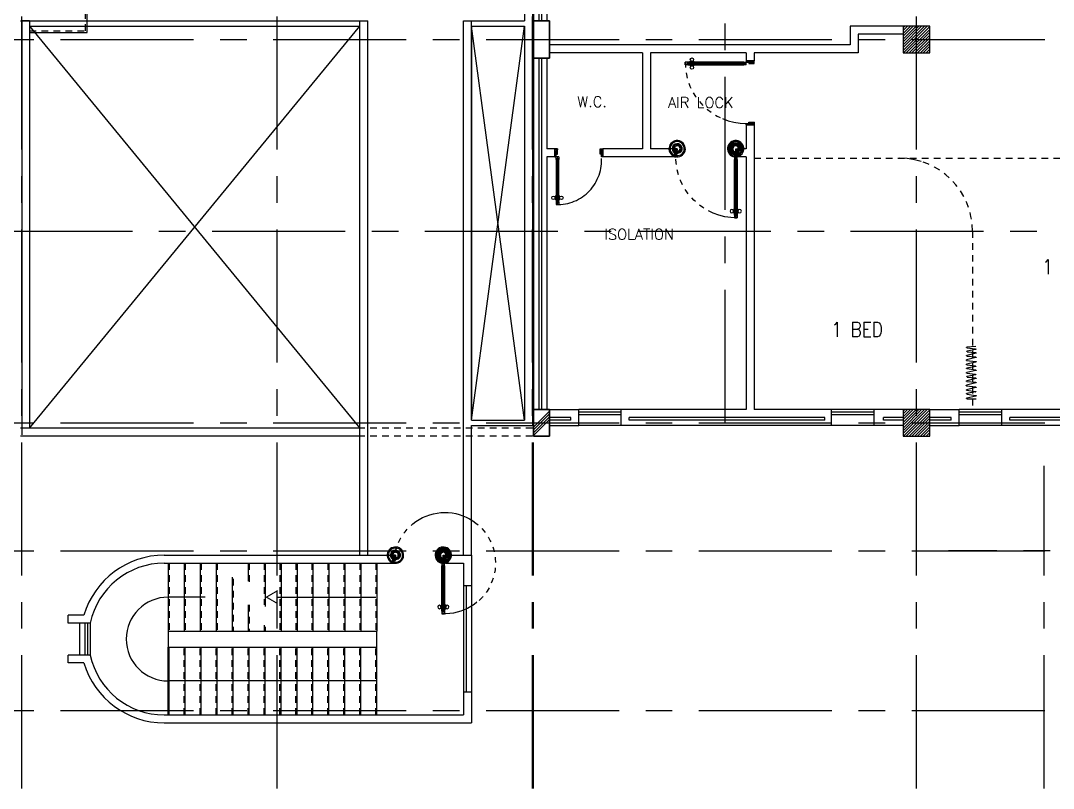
# Model space of a CAD drawing. Extents: x 417866242 to 417866861, y 43498051 to 43498155.
# Drawn here: x 417866821.67 to 417866841.08, y 43498075.56 to 43498089.98 of the extents above; entities that cross this region are included whole.
import ezdxf
from ezdxf.enums import TextEntityAlignment as Align

# ---------------------------------------------------------------- set-up
doc = ezdxf.new("R2010")
doc.units = 0
doc.header["$MEASUREMENT"] = 0
for name, pattern in [('CENTERX2', [4, 2.5, -0.5, 0.5, -0.5]), ('HIDDEN', [0.375, 0.25, -0.125]), ('HIDDEN2', [0.1875, 0.125, -0.0625])]:
    doc.linetypes.add(name, pattern=pattern)
doc.layers.get('0').update_dxf_attribs({"linetype": 'CONTINUOUS'})
for name, color, linetype in [('A_CUBICLE_CURTAINS', 4, 'HIDDEN'), ('AXES', 11, 'CENTERX2'), ('COL', 11, 'CONTINUOUS'), ('D_CURTAIN', 11, 'HIDDEN'), ('DOOR', 11, 'CONTINUOUS'), ('HAT', 11, 'CONTINUOUS'), ('INSUL', 11, 'CONTINUOUS'), ('Locker', 11, 'CONTINUOUS'), ('RM-NAME', 11, 'CONTINUOUS'), ('ROOF', 11, 'CONTINUOUS'), ('RS20', 11, 'CONTINUOUS'), ('SHAFT', 11, 'CONTINUOUS'), ('STR', 11, 'CONTINUOUS'), ('WALL', 11, 'CONTINUOUS'), ('WIN', 11, 'CONTINUOUS')]:
    doc.layers.add(name, color=color, linetype=linetype)
doc.styles.add('ROMANS', font='ROMANS.shx', dxfattribs={"width": 0.6})
doc.styles.add('RS20', font='ROMANS.shx', dxfattribs={"height": 0.2})

# ---------------------------------------------------------------- blocks, each defined once
blk = doc.blocks.new('DOOR100')
at = {"layer": 'DOOR', "color": 7, "linetype": 'ByBlock'}
for p, q in [((-91, 1205), (-91, 1140)), ((-82, 1205), (-91, 1205)), ((-82, 1128), (-82, 1218)), ((-75, 1218), (-82, 1218)), ((-82, 1205), (-82, 1140)), ((-75, 1250), (-75, 1300)), ((-75, 1300), (-25, 1300)), ((-25, 1300), (-75, 1300)), ((-58, 1250), (-75, 1250)), ((-58, 1250), (-58, 1270)), ((-42, 1270), (-58, 1270)), ((-42, 1250), (-42, 1270)), ((-25, 1250), (-42, 1250)), ((-25, 1250), (-25, 1300)), ((-25, 1218), (-18, 1218)), ((-18, 1128), (-18, 1218)), ((-18, 1205), (-18, 1140)), ((-18, 1205), (-9, 1205)), ((-9, 1205), (-9, 1140)), ((-82, 1140), (-91, 1140)), ((-75, 1128), (-82, 1128)), ((-25, 1128), (-18, 1128)), ((-18, 1140), (-9, 1140)), ((-75, 200), (-58, 200)), ((-75, 150), (-75, 200)), ((-58, 200), (-58, 180)), ((-42, 200), (-25, 200)), ((-42, 180), (-42, 200)), ((-25, 200), (-25, 150)), ((-1200, 0), (-1200, 150)), ((-1200, 150), (-1175, 150)), ((-1200, 150), (-1200, 0)), ((-1150, 0), (-1200, 114)), ((-1150, 0), (-1200, 40)), ((-1150, 0), (-1200, 0)), ((-1175, 150), (-1175, 100)), ((-1175, 100), (-1150, 100)), ((-1150, 0), (-1163, 100)), ((-1150, 100), (-1150, 0)), ((-75, 150), (-25, 150)), ((-58, 180), (-42, 180)), ((-50, 0), (0, 114)), ((-50, 100), (-50, 0)), ((-50, 0), (-37, 100)), ((-25, 100), (-50, 100)), ((-50, 0), (0, 40)), ((-50, 0), (0, 0)), ((0, 150), (-25, 150)), ((-25, 150), (-25, 100)), ((0, 0), (0, 150)), ((0, 150), (0, 0))]:
    blk.add_line(p, q, dxfattribs=at)
at = {"layer": 'DOOR', "linetype": 'ByBlock'}
for p, q in [((-75, 1250), (-75, 200)), ((-58, 200), (-58, 1250)), ((-42, 200), (-42, 1250)), ((-25, 200), (-25, 1250))]:
    blk.add_line(p, q, dxfattribs=at)
at = {"layer": 'DOOR', "color": 7, "linetype": 'ByBlock'}
for centre in [(-124, 1173), (24, 1173)]:
    blk.add_circle(centre, 32.4, dxfattribs=at)
at = {"layer": 'DOOR', "linetype": 'HIDDEN', "ltscale": 0.5}
blk.add_arc((-25, 150), 1150, 90, 180, dxfattribs=at)
at = {"layer": 'DOOR', "color": 7, "linetype": 'ByBlock'}
for centre, radius, start, end in [((-1150, 0), 154, 103.7142, 108.8947), ((-1150, 0), 134, 100.72, 111.8402), ((-1150, 0), 94.4, 90, 121.9818), ((-1150, 0), 74.4, 90, 132.2236), ((-1150, 0), 54.4, 90, 156.7926), ((-1150, 0), 34.4, 90, 180), ((-1150, 0), 14.4, 90, 180), ((-50, 0), 94.4, 58.0182, 90), ((-50, 0), 74.4, 47.7764, 90), ((-50, 0), 54.4, 23.2074, 90), ((-50, 0), 34.4, 0, 90), ((-50, 0), 14.4, 0, 90), ((-50, 0), 134, 68.1598, 79.28), ((-50, 0), 114, 64.0838, 77.3774), ((-50, 0), 154, 71.1053, 76.2858)]:
    blk.add_arc(centre, radius, start, end, dxfattribs=at)
blk = doc.blocks.new('DOOR90')
at = {"layer": 'DOOR', "color": 7, "linetype": 'ByBlock'}
for p, q in [((-150, 0), (0, 0)), ((-150, 0), (-150, -25)), ((0, -50), (-114, 0)), ((0, -50), (-40, 0)), ((0, -50), (0, 0)), ((-1000, -25), (-1050, -25)), ((-1050, -75), (-1050, -25)), ((-1050, -25), (-1050, -75)), ((-1000, -75), (-1050, -75)), ((-1000, -42), (-1020, -42)), ((-1020, -42), (-1020, -58)), ((-1000, -58), (-1020, -58)), ((-1000, -25), (-1000, -42)), ((-1000, -58), (-1000, -75)), ((-878, -18), (-968, -18)), ((-968, -25), (-968, -18)), ((-968, -75), (-968, -82)), ((-878, -82), (-968, -82)), ((-955, -9), (-890, -9)), ((-955, -18), (-955, -9)), ((-955, -18), (-890, -18)), ((-955, -82), (-890, -82)), ((-955, -82), (-955, -91)), ((-955, -91), (-890, -91)), ((-890, -18), (-890, -9)), ((-890, -82), (-890, -91)), ((-878, -25), (-878, -18)), ((-878, -75), (-878, -82)), ((-200, -25), (-150, -25)), ((-200, -42), (-200, -25)), ((-180, -42), (-200, -42)), ((-200, -58), (-180, -58)), ((-200, -75), (-200, -58)), ((-150, -75), (-200, -75)), ((-180, -58), (-180, -42)), ((-150, -25), (-100, -25)), ((-150, -75), (-150, -25)), ((-100, -25), (-100, -50)), ((0, -50), (-100, -37)), ((-100, -50), (0, -50)), ((-150, -875), (-100, -875)), ((-150, -900), (-150, -875)), ((-150, -900), (0, -900)), ((0, -900), (-150, -900)), ((0, -850), (-114, -900)), ((-100, -875), (-100, -850)), ((0, -850), (-100, -863)), ((-100, -850), (0, -850)), ((0, -850), (-40, -900)), ((0, -850), (0, -900))]:
    blk.add_line(p, q, dxfattribs=at)
at = {"layer": 'DOOR', "linetype": 'ByBlock'}
for p, q in [((-200, -25), (-1000, -25)), ((-200, -42), (-1000, -42)), ((-200, -58), (-1000, -58)), ((-1000, -75), (-200, -75))]:
    blk.add_line(p, q, dxfattribs=at)
at = {"layer": 'DOOR', "color": 7, "linetype": 'ByBlock'}
for centre in [(-923, 24), (-923, -124)]:
    blk.add_circle(centre, 32.4, dxfattribs=at)
for centre, radius, start, end in [((0, -50), 154, 161.1053, 166.2858), ((0, -50), 94.4, 148.0182, 180), ((0, -50), 134, 158.1598, 169.28), ((0, -50), 114, 154.0838, 167.3774), ((0, -50), 74.4, 137.7764, 180), ((0, -50), 54.4, 113.2074, 180), ((0, -50), 34.4, 90, 180), ((0, -50), 14.4, 90, 180), ((0, -850), 154, 193.7142, 198.8947), ((0, -850), 134, 190.72, 201.8402), ((0, -850), 94.4, 180, 211.9818), ((0, -850), 74.4, 180, 222.2236), ((0, -850), 54.4, 180, 246.7926), ((0, -850), 34.4, 180, 270), ((0, -850), 14.4, 180, 270)]:
    blk.add_arc(centre, radius, start, end, dxfattribs=at)
at = {"layer": 'DOOR', "linetype": 'HIDDEN', "ltscale": 0.5}
blk.add_arc((-222, -50), 828, 178.2701, 275.003, dxfattribs=at)
blk = doc.blocks.new('C')
at = {"layer": 'D_CURTAIN'}
for points in [[(0.229, 0.077), (0.229, 0.077, 0.848601), (0.219, 0.076), (0.202, -0.062, -0.855925), (0.192, -0.063), (0.167, 0.072, 0.866955), (0.157, 0.072), (0.144, -0.065, -0.843142), (0.134, -0.066), (0.099, 0.077, 0.845318), (0.089, 0.076), (0.076, -0.066, -0.842227), (0.066, -0.067), (0.029, 0.079, 0.837896), (0.019, 0.078), (0.004, -0.065, -0.84563), (-0.006, -0.065), (-0.04, 0.078, 0.842014), (-0.049, 0.078), (-0.065, -0.063, -0.866148), (-0.075, -0.063), (-0.099, 0.074, 0.854133), (-0.109, 0.074), (-0.129, -0.066, -0.838104), (-0.139, -0.067), (-0.17, 0.077, 0.84026), (-0.18, 0.077), (-0.183, -0.071)], [(0.639, -0.068), (0.628, 0.076, 0.848601), (0.618, 0.076), (0.601, -0.063, -0.855925), (0.591, -0.063), (0.566, 0.071, 0.866955), (0.556, 0.071), (0.542, -0.066, -0.843142), (0.533, -0.066), (0.497, 0.076, 0.845318), (0.488, 0.075), (0.474, -0.067, -0.842227), (0.465, -0.068), (0.427, 0.078, 0.837896), (0.417, 0.078), (0.403, -0.065, -0.84563), (0.393, -0.066), (0.359, 0.078, 0.842014), (0.349, 0.077), (0.334, -0.063, -0.866148), (0.324, -0.064), (0.299, 0.074, 0.854133), (0.29, 0.073), (0.27, -0.067, -0.838104), (0.26, -0.067), (0.229, 0.077, 0.84026), (0.219, 0.076)]]:
    blk.add_lwpolyline(points, format="xyb", dxfattribs=at)
blk = doc.blocks.new('DOOR-10')
at = {"layer": 'DOOR', "color": 0, "linetype": 'ByBlock'}
for p, q in [((-83, 1005), (-92, 1005)), ((-92, 1005), (-92, 940)), ((-76, 1018), (-83, 1018)), ((-83, 928), (-83, 1018)), ((-83, 1005), (-83, 940)), ((-26, 1100), (-76, 1100)), ((-76, 1100), (-26, 1100)), ((-76, 1050), (-76, 1100)), ((-59, 1050), (-76, 1050)), ((-43, 1070), (-59, 1070)), ((-59, 1050), (-59, 1070)), ((-43, 1050), (-43, 1070)), ((-26, 1050), (-43, 1050)), ((-26, 1050), (-26, 1100)), ((-26, 1018), (-18, 1018)), ((-18, 928), (-18, 1018)), ((-18, 1005), (-9, 1005)), ((-18, 1005), (-18, 940)), ((-9, 1005), (-9, 940)), ((-83, 940), (-92, 940)), ((-76, 928), (-83, 928)), ((-26, 928), (-18, 928)), ((-18, 940), (-9, 940)), ((-76, 200), (-59, 200)), ((-76, 150), (-76, 200)), ((-59, 200), (-59, 180)), ((-43, 200), (-26, 200)), ((-43, 180), (-43, 200)), ((-26, 200), (-26, 150)), ((-1001, 0), (-1001, 150)), ((-1001, 150), (-976, 150)), ((-1001, 150), (-1001, 0)), ((-951, 0), (-1001, 0)), ((-976, 150), (-976, 100)), ((-976, 100), (-951, 100)), ((-951, 100), (-951, 0)), ((-76, 150), (-26, 150)), ((-59, 180), (-43, 180)), ((-51, 100), (-51, 0)), ((-26, 100), (-51, 100)), ((-51, 0), (-1, 0)), ((-1, 150), (-26, 150)), ((-26, 150), (-26, 100))]:
    blk.add_line(p, q, dxfattribs=at)
at = {"layer": 'DOOR', "linetype": 'ByBlock'}
for p, q in [((-76, 1050), (-76, 200)), ((-59, 200), (-59, 1050)), ((-43, 200), (-43, 1050)), ((-26, 200), (-26, 1050))]:
    blk.add_line(p, q, dxfattribs=at)
at = {"layer": 'DOOR', "color": 9, "linetype": 'ByBlock'}
for p, q in [((-951, 0), (-1001, 114)), ((-951, 0), (-1001, 40)), ((-951, 0), (-964, 100)), ((-51, 0), (-1, 114)), ((-51, 0), (-37, 100)), ((-51, 0), (-1, 40)), ((-1, 0), (-1, 150))]:
    blk.add_line(p, q, dxfattribs=at)
at = {"layer": 'DOOR', "color": 0, "linetype": 'ByBlock'}
for centre in [(-124, 973), (23, 973)]:
    blk.add_circle(centre, 32.4, dxfattribs=at)
at = {"layer": 'DOOR', "linetype": 'HIDDEN', "ltscale": 0.5}
blk.add_arc((-23, 149), 952, 93.1482, 179.9482, dxfattribs=at)
at = {"layer": 'DOOR', "color": 9, "linetype": 'ByBlock'}
for centre, radius, start, end in [((-951, 0), 154, 103.7142, 108.8947), ((-951, 0), 134, 100.72, 111.8402), ((-951, 0), 94.4, 90, 121.9818), ((-951, 0), 74.4, 90, 132.2236), ((-951, 0), 54.4, 90, 156.7926), ((-951, 0), 34.4, 90, 180), ((-951, 0), 14.4, 90, 180), ((-51, 0), 94.4, 58.0182, 90), ((-51, 0), 74.4, 47.7764, 90), ((-51, 0), 54.4, 23.2074, 90), ((-51, 0), 34.4, 0, 90), ((-51, 0), 14.4, 0, 90), ((-51, 0), 134, 68.1598, 79.28), ((-51, 0), 114, 64.0838, 77.3774), ((-51, 0), 154, 71.1053, 76.2858)]:
    blk.add_arc(centre, radius, start, end, dxfattribs=at)
blk = doc.blocks.new('*X125')
at = {"color": 0}
for p, q in [((73379, 118298), (73831, 118750)), ((73379, 118351), (73778, 118750)), ((73379, 118404), (73725, 118750)), ((73379, 118457), (73672, 118750)), ((73379, 118510), (73619, 118750)), ((73379, 118563), (73566, 118750)), ((73379, 118616), (73513, 118750)), ((73379, 118669), (73460, 118750)), ((73379, 118722), (73407, 118750)), ((73384, 118250), (73879, 118745)), ((73437, 118250), (73879, 118692)), ((73490, 118250), (73879, 118639)), ((73543, 118250), (73879, 118586)), ((73596, 118250), (73879, 118533)), ((73649, 118250), (73879, 118480)), ((73702, 118250), (73879, 118427)), ((73755, 118250), (73879, 118374)), ((73808, 118250), (73879, 118321)), ((73861, 118250), (73879, 118268))]:
    blk.add_line(p, q, dxfattribs=at)
blk = doc.blocks.new('COL50')
at = {"layer": 'COL'}
blk.add_lwpolyline([(-250, 250), (-250, -250), (250, -250), (250, 250)], close=True, dxfattribs=at)
blk = doc.blocks.new('C11')
at = {"layer": 'HAT'}
h = blk.add_hatch(dxfattribs=at)
h.set_pattern_fill('ANSI31', color=256, scale=300, style=0)
h.set_pattern_definition([(45, (-248556.182, -75061.005), (-26.5165043, 26.5165043), [])])
h.paths.add_polyline_path([(300, 700), (0, 700), (0, 350), (300, 350)])
h.paths.add_polyline_path([(300, 350), (0, 350), (0, 0), (300, 0)])
at = {"layer": 'COL'}
blk.add_lwpolyline([(300, 700), (300, 0), (0, 0), (0, 700)], close=True, dxfattribs=at)
blk = doc.blocks.new('RM1')
at = {"layer": 'RM-NAME', "style": 'ROMANS'}
for tag, p in [('ROOMNAME1', (0, 324)), ('ROOMNAME2', (0, 0))]:
    blk.add_attdef(tag, text='', height=200, dxfattribs=at).set_placement(p, align=Align.MIDDLE)

msp = doc.modelspace()

# ---------------------------------------------------------------- hatches: boundary and pattern name
at = {"layer": 'HAT', "linetype": 'ByBlock', "ltscale": 0.3}
h = msp.add_hatch(dxfattribs=at)
h.set_pattern_fill('ANSI31', color=256, scale=300, style=0)
h.set_pattern_definition([(45.000427, (417866572.815624, 43497999.808584), (-0.026516163, 0.026516558), [])])
h.paths.add_polyline_path([(417866831.608, 43498082.67), (417866831.308, 43498082.67), (417866831.308, 43498082.42), (417866831.608, 43498082.42)])
h.paths.add_polyline_path([(417866831.608, 43498082.42), (417866831.308, 43498082.42), (417866831.308, 43498082.17), (417866831.608, 43498082.17)])

# ---------------------------------------------------------------- linework, layer by layer
at = {"layer": 'A_CUBICLE_CURTAINS', "ltscale": 0.5}
for p, q in [((417866835.458, 43498087.392), (417866852.589, 43498087.392)), ((417866839.558, 43498086.024), (417866839.558, 43498082.67))]:
    msp.add_line(p, q, dxfattribs=at)
msp.add_arc((417866838.19, 43498086.024), 1.368, 0, 90, dxfattribs=at)
at = {"layer": 'AXES'}
for p, q in [((417866826.488, 43498075.555), (417866826.488, 43498154.368)), ((417866838.508, 43498075.555), (417866838.508, 43498154.033)), ((417866821.688, 43498075.555), (417866821.688, 43498153.692)), ((417866831.288, 43498075.555), (417866831.288, 43498153.683)), ((417866831.308, 43498075.555), (417866831.308, 43498153.683)), ((417866834.908, 43498082.42), (417866834.908, 43498141.24)), ((417866778.417, 43498089.62), (417866847.508, 43498089.62)), ((417866789.268, 43498086.02), (417866847.508, 43498086.02)), ((417866778.417, 43498082.42), (417866848.708, 43498082.42)), ((417866840.908, 43498075.555), (417866840.908, 43498081.614)), ((417866778.417, 43498080.02), (417866847.508, 43498080.02)), ((417866860.016, 43498080.02), (417866839.108, 43498080.02)), ((417866778.417, 43498077.02), (417866845.708, 43498077.02)), ((417866778.417, 43498077.02), (417866845.708, 43498077.02))]:
    msp.add_line(p, q, dxfattribs=at)
at = {"layer": 'COL'}
for p, q in [((417866831.308, 43498082.67), (417866831.608, 43498082.67)), ((417866831.308, 43498082.17), (417866831.308, 43498082.67)), ((417866831.608, 43498082.67), (417866831.608, 43498082.17)), ((417866831.608, 43498082.17), (417866831.308, 43498082.17))]:
    msp.add_line(p, q, dxfattribs=at)
msp.add_lwpolyline([(417866838.258, 43498089.87), (417866838.258, 43498089.37), (417866838.758, 43498089.37), (417866838.758, 43498089.87)], close=True, dxfattribs=at)
at = {"layer": 'INSUL'}
for p, q in [((417866831.408, 43498093.17), (417866831.408, 43498089.97)), ((417866831.458, 43498093.17), (417866831.458, 43498089.97)), ((417866831.408, 43498089.27), (417866831.408, 43498082.67)), ((417866831.458, 43498089.27), (417866831.458, 43498082.67)), ((417866832.008, 43498082.52), (417866831.608, 43498082.52)), ((417866832.008, 43498082.47), (417866831.608, 43498082.47)), ((417866832.008, 43498082.47), (417866832.008, 43498082.52)), ((417866833.108, 43498082.47), (417866833.108, 43498082.52)), ((417866836.783, 43498082.52), (417866833.108, 43498082.52)), ((417866836.783, 43498082.47), (417866833.108, 43498082.47)), ((417866836.783, 43498082.47), (417866836.783, 43498082.52)), ((417866838.258, 43498082.52), (417866837.883, 43498082.52)), ((417866837.883, 43498082.47), (417866837.883, 43498082.52)), ((417866838.258, 43498082.47), (417866837.883, 43498082.47)), ((417866839.158, 43498082.52), (417866838.758, 43498082.52)), ((417866839.158, 43498082.47), (417866838.758, 43498082.47)), ((417866839.158, 43498082.47), (417866839.158, 43498082.52)), ((417866840.258, 43498082.47), (417866840.258, 43498082.52)), ((417866841.838, 43498082.52), (417866840.258, 43498082.52)), ((417866841.838, 43498082.47), (417866840.258, 43498082.47))]:
    msp.add_line(p, q, dxfattribs=at)
at = {"layer": 'Locker', "color": 0, "linetype": 'ByBlock', "ltscale": 0.3}
msp.add_line((417866830.143, 43498089.87), (417866830.143, 43498082.543), dxfattribs=at)
at = {"layer": 'ROOF'}
for p, q in [((417866831.138, 43498103.67), (417866831.138, 43498089.97)), ((417866831.288, 43498103.77), (417866831.288, 43498082.37)), ((417866821.668, 43498089.97), (417866828.193, 43498089.97)), ((417866821.688, 43498089.97), (417866821.688, 43498082.32)), ((417866821.838, 43498089.97), (417866821.688, 43498089.97)), ((417866821.838, 43498089.97), (417866821.838, 43498082.32)), ((417866821.838, 43498089.87), (417866828.043, 43498089.87)), ((417866828.043, 43498079.935), (417866828.043, 43498089.97)), ((417866828.193, 43498079.935), (417866828.193, 43498089.97)), ((417866829.993, 43498089.97), (417866831.138, 43498089.97)), ((417866829.993, 43498079.935), (417866829.993, 43498089.97)), ((417866830.143, 43498082.47), (417866830.143, 43498089.97)), ((417866830.143, 43498089.87), (417866831.138, 43498089.87)), ((417866831.138, 43498089.87), (417866831.138, 43498082.47)), ((417866830.143, 43498082.47), (417866831.138, 43498082.47)), ((417866828.043, 43498082.32), (417866821.669, 43498082.32)), ((417866830.143, 43498079.935), (417866830.143, 43498082.37)), ((417866830.143, 43498082.37), (417866831.288, 43498082.37)), ((417866828.043, 43498082.17), (417866821.668, 43498082.17))]:
    msp.add_line(p, q, dxfattribs=at)
at = {"layer": 'SHAFT'}
for p, q in [((417866821.838, 43498089.87), (417866828.043, 43498082.32)), ((417866821.838, 43498082.32), (417866828.043, 43498089.87)), ((417866830.143, 43498082.47), (417866831.138, 43498089.87)), ((417866831.138, 43498082.47), (417866830.143, 43498089.87))]:
    msp.add_line(p, q, dxfattribs=at)
at = {"layer": 'STR', "linetype": 'HIDDEN2'}
for p, q in [((417866821.688, 43498082.32), (417866821.688, 43498082.17)), ((417866831.288, 43498082.32), (417866821.688, 43498082.32)), ((417866831.288, 43498082.17), (417866821.688, 43498082.17)), ((417866824.463, 43498079.785), (417866824.463, 43498078.51)), ((417866824.763, 43498079.785), (417866824.763, 43498078.51)), ((417866825.063, 43498079.785), (417866825.063, 43498078.51)), ((417866825.363, 43498079.785), (417866825.363, 43498078.51)), ((417866825.963, 43498079.785), (417866825.963, 43498079.42)), ((417866826.243, 43498079.785), (417866826.243, 43498079.003)), ((417866826.543, 43498079.785), (417866826.543, 43498078.51)), ((417866826.843, 43498079.785), (417866826.843, 43498078.51)), ((417866827.143, 43498079.785), (417866827.143, 43498078.51)), ((417866827.443, 43498079.785), (417866827.443, 43498078.51)), ((417866827.743, 43498079.785), (417866827.743, 43498078.51)), ((417866828.043, 43498079.785), (417866828.043, 43498078.51)), ((417866828.343, 43498079.785), (417866828.343, 43498078.51)), ((417866825.663, 43498079.491), (417866825.663, 43498078.51)), ((417866825.963, 43498079.004), (417866825.963, 43498078.51)), ((417866826.243, 43498078.622), (417866826.243, 43498078.51)), ((417866826.263, 43498078.59), (417866826.263, 43498078.51)), ((417866824.443, 43498076.935), (417866824.443, 43498078.21)), ((417866824.463, 43498076.935), (417866824.463, 43498078.21)), ((417866824.743, 43498076.935), (417866824.743, 43498078.21)), ((417866825.043, 43498076.935), (417866825.043, 43498078.21)), ((417866825.343, 43498076.935), (417866825.343, 43498078.21)), ((417866825.643, 43498076.935), (417866825.643, 43498078.21)), ((417866825.943, 43498076.935), (417866825.943, 43498078.21)), ((417866826.243, 43498076.935), (417866826.243, 43498078.21)), ((417866826.543, 43498076.935), (417866826.543, 43498078.21)), ((417866826.843, 43498076.935), (417866826.843, 43498078.21)), ((417866827.143, 43498076.935), (417866827.143, 43498078.21)), ((417866827.443, 43498076.935), (417866827.443, 43498078.21)), ((417866827.743, 43498076.935), (417866827.743, 43498078.21)), ((417866828.043, 43498076.935), (417866828.043, 43498078.21)), ((417866828.343, 43498076.935), (417866828.343, 43498078.21))]:
    msp.add_line(p, q, dxfattribs=at)
at = {"layer": 'STR'}
for p, q in [((417866824.443, 43498079.785), (417866824.443, 43498078.51)), ((417866824.743, 43498079.785), (417866824.743, 43498078.51)), ((417866825.043, 43498079.785), (417866825.043, 43498078.51)), ((417866825.343, 43498079.785), (417866825.343, 43498078.51)), ((417866825.943, 43498079.785), (417866825.943, 43498079.448)), ((417866826.263, 43498079.785), (417866826.263, 43498078.971)), ((417866826.563, 43498079.785), (417866826.563, 43498078.51)), ((417866826.863, 43498079.785), (417866826.863, 43498078.51)), ((417866827.163, 43498079.785), (417866827.163, 43498078.51)), ((417866827.463, 43498079.785), (417866827.463, 43498078.51)), ((417866827.763, 43498079.785), (417866827.763, 43498078.51)), ((417866828.063, 43498079.785), (417866828.063, 43498078.51)), ((417866828.363, 43498079.785), (417866828.363, 43498078.51)), ((417866825.643, 43498079.52), (417866825.643, 43498078.51)), ((417866825.136, 43498079.147), (417866824.441, 43498079.147)), ((417866825.943, 43498079), (417866825.943, 43498078.51)), ((417866826.488, 43498079.147), (417866828.343, 43498079.147)), ((417866826.243, 43498078.622), (417866826.243, 43498078.51)), ((417866826.263, 43498078.59), (417866826.263, 43498078.51)), ((417866824.443, 43498076.935), (417866824.443, 43498078.21)), ((417866824.463, 43498076.935), (417866824.463, 43498078.21)), ((417866824.763, 43498076.935), (417866824.763, 43498078.21)), ((417866825.063, 43498076.935), (417866825.063, 43498078.21)), ((417866825.363, 43498076.935), (417866825.363, 43498078.21)), ((417866825.663, 43498076.935), (417866825.663, 43498078.21)), ((417866825.963, 43498076.935), (417866825.963, 43498078.21)), ((417866826.263, 43498076.935), (417866826.263, 43498078.21)), ((417866826.563, 43498076.935), (417866826.563, 43498078.21)), ((417866826.863, 43498076.935), (417866826.863, 43498078.21)), ((417866827.163, 43498076.935), (417866827.163, 43498078.21)), ((417866827.463, 43498076.935), (417866827.463, 43498078.21)), ((417866827.763, 43498076.935), (417866827.763, 43498078.21)), ((417866828.063, 43498076.935), (417866828.063, 43498078.21)), ((417866828.363, 43498076.935), (417866828.363, 43498078.21)), ((417866828.363, 43498077.572), (417866824.441, 43498077.572))]:
    msp.add_line(p, q, dxfattribs=at)
msp.add_lwpolyline([(417866821.838, 43498089.756), (417866822.918, 43498089.756), (417866822.918, 43498092.391), (417866821.838, 43498092.391)], dxfattribs=at)
at = {"layer": 'STR', "linetype": 'HIDDEN2'}
msp.add_lwpolyline([(417866821.838, 43498089.786), (417866822.888, 43498089.786), (417866822.888, 43498092.361), (417866821.838, 43498092.361)], dxfattribs=at)
at = {"layer": 'STR', "const_width": 0.0215}
msp.add_lwpolyline([(417866826.488, 43498079.032), (417866826.488, 43498079.263), (417866826.288, 43498079.147)], close=True, dxfattribs=at)
at = {"layer": 'STR'}
msp.add_arc((417866824.441, 43498078.36), 0.787, 90, 270, dxfattribs=at)
at = {"layer": 'WALL', "linetype": 'ByBlock'}
for p, q in [((417866831.558, 43498095.32), (417866831.558, 43498089.97)), ((417866838.258, 43498089.87), (417866837.258, 43498089.87)), ((417866837.258, 43498089.87), (417866837.258, 43498089.52)), ((417866837.408, 43498089.72), (417866837.408, 43498089.37)), ((417866838.258, 43498089.72), (417866837.408, 43498089.72)), ((417866837.258, 43498089.52), (417866831.608, 43498089.52)), ((417866833.358, 43498089.37), (417866831.608, 43498089.37)), ((417866833.358, 43498089.37), (417866833.358, 43498087.57)), ((417866835.308, 43498089.37), (417866833.508, 43498089.37)), ((417866833.508, 43498089.37), (417866833.508, 43498087.57)), ((417866835.308, 43498089.37), (417866835.308, 43498089.22)), ((417866837.408, 43498089.37), (417866835.458, 43498089.37)), ((417866835.458, 43498089.37), (417866835.458, 43498089.22)), ((417866835.458, 43498089.22), (417866835.308, 43498089.22)), ((417866835.458, 43498088.02), (417866835.308, 43498088.02)), ((417866835.308, 43498088.02), (417866835.308, 43498087.57)), ((417866835.458, 43498088.02), (417866835.458, 43498082.67)), ((417866831.708, 43498087.57), (417866831.558, 43498087.57)), ((417866831.708, 43498087.57), (417866831.708, 43498087.42)), ((417866833.358, 43498087.57), (417866832.608, 43498087.57)), ((417866832.608, 43498087.57), (417866832.608, 43498087.42)), ((417866833.958, 43498087.57), (417866833.508, 43498087.57)), ((417866833.958, 43498087.57), (417866833.958, 43498087.42)), ((417866835.308, 43498087.57), (417866835.158, 43498087.57)), ((417866835.158, 43498087.57), (417866835.158, 43498087.42)), ((417866831.708, 43498087.42), (417866831.558, 43498087.42)), ((417866833.958, 43498087.42), (417866832.608, 43498087.42)), ((417866835.308, 43498087.42), (417866835.158, 43498087.42)), ((417866835.308, 43498087.42), (417866835.308, 43498082.67))]:
    msp.add_line(p, q, dxfattribs=at)
at = {"layer": 'WALL'}
for p, q in [((417866831.308, 43498093.32), (417866831.308, 43498089.97)), ((417866831.558, 43498093.32), (417866831.558, 43498089.97)), ((417866831.308, 43498089.37), (417866831.308, 43498082.67)), ((417866831.558, 43498089.27), (417866831.558, 43498087.57)), ((417866831.558, 43498087.42), (417866831.558, 43498082.67)), ((417866831.608, 43498082.67), (417866832.158, 43498082.67)), ((417866832.158, 43498082.37), (417866832.158, 43498082.67)), ((417866832.958, 43498082.37), (417866832.958, 43498082.67)), ((417866835.308, 43498082.67), (417866832.958, 43498082.67)), ((417866836.908, 43498082.67), (417866835.458, 43498082.67)), ((417866836.908, 43498082.37), (417866836.908, 43498082.67)), ((417866838.258, 43498082.67), (417866837.708, 43498082.67)), ((417866837.708, 43498082.37), (417866837.708, 43498082.67)), ((417866838.758, 43498082.67), (417866839.308, 43498082.67)), ((417866839.308, 43498082.37), (417866839.308, 43498082.67)), ((417866844.108, 43498082.67), (417866840.108, 43498082.67)), ((417866840.108, 43498082.37), (417866840.108, 43498082.67)), ((417866831.608, 43498082.37), (417866832.158, 43498082.37)), ((417866836.908, 43498082.37), (417866832.958, 43498082.37)), ((417866838.258, 43498082.37), (417866837.708, 43498082.37)), ((417866838.758, 43498082.37), (417866839.308, 43498082.37)), ((417866841.838, 43498082.37), (417866840.108, 43498082.37)), ((417866824.368, 43498079.935), (417866828.663, 43498079.935)), ((417866824.368, 43498079.785), (417866828.663, 43498079.785)), ((417866828.663, 43498079.785), (417866828.663, 43498079.935)), ((417866829.663, 43498079.785), (417866829.663, 43498079.935)), ((417866829.663, 43498079.935), (417866830.143, 43498079.935)), ((417866829.663, 43498079.785), (417866829.993, 43498079.785)), ((417866829.993, 43498079.785), (417866829.993, 43498079.36)), ((417866830.143, 43498079.935), (417866830.143, 43498079.36)), ((417866830.143, 43498079.36), (417866829.993, 43498079.36)), ((417866822.859, 43498078.81), (417866822.559, 43498078.81)), ((417866822.559, 43498078.66), (417866822.559, 43498078.81)), ((417866822.975, 43498078.66), (417866822.559, 43498078.66)), ((417866824.443, 43498078.51), (417866828.363, 43498078.51)), ((417866824.443, 43498078.51), (417866824.443, 43498078.21)), ((417866828.363, 43498078.21), (417866828.363, 43498078.51)), ((417866824.443, 43498078.21), (417866828.363, 43498078.21)), ((417866822.975, 43498078.06), (417866822.559, 43498078.06)), ((417866822.559, 43498077.91), (417866822.559, 43498078.06)), ((417866822.859, 43498077.91), (417866822.559, 43498077.91)), ((417866830.143, 43498077.36), (417866829.993, 43498077.36)), ((417866829.993, 43498077.36), (417866829.993, 43498076.935)), ((417866830.143, 43498077.36), (417866830.143, 43498076.785)), ((417866824.368, 43498076.935), (417866829.993, 43498076.935)), ((417866824.368, 43498076.785), (417866830.143, 43498076.785))]:
    msp.add_line(p, q, dxfattribs=at)
at = {"layer": 'WALL', "linetype": 'ByBlock', "ltscale": 0.3}
for points in [[(417866831.608, 43498089.97), (417866831.308, 43498089.97), (417866831.308, 43498089.27), (417866831.608, 43498089.27)], [(417866838.758, 43498089.87), (417866838.258, 43498089.87), (417866838.258, 43498089.37), (417866838.758, 43498089.37)], [(417866831.608, 43498082.67), (417866831.308, 43498082.67), (417866831.308, 43498082.17), (417866831.608, 43498082.17)], [(417866838.258, 43498082.17), (417866838.758, 43498082.17), (417866838.758, 43498082.67), (417866838.258, 43498082.67)]]:
    msp.add_lwpolyline(points, close=True, dxfattribs=at)
at = {"layer": 'WALL'}
for radius, start, end in [(1.575, 90, 163.3984), (1.425, 90, 167.8468), (1.425, 192.1532, 270), (1.575, 196.6016, 270)]:
    msp.add_arc((417866824.368, 43498078.36), radius, start, end, dxfattribs=at)
at = {"layer": 'WIN'}
for p, q in [((417866832.958, 43498082.67), (417866832.158, 43498082.67)), ((417866837.708, 43498082.67), (417866836.908, 43498082.67)), ((417866840.108, 43498082.67), (417866839.308, 43498082.67)), ((417866832.958, 43498082.62), (417866832.158, 43498082.62)), ((417866832.958, 43498082.57), (417866832.158, 43498082.57)), ((417866837.708, 43498082.62), (417866836.908, 43498082.62)), ((417866837.708, 43498082.57), (417866836.908, 43498082.57)), ((417866840.108, 43498082.62), (417866839.308, 43498082.62)), ((417866840.108, 43498082.57), (417866839.308, 43498082.57)), ((417866832.958, 43498082.37), (417866832.158, 43498082.37)), ((417866837.708, 43498082.37), (417866836.908, 43498082.37)), ((417866840.108, 43498082.37), (417866839.308, 43498082.37)), ((417866829.993, 43498079.36), (417866829.993, 43498077.36)), ((417866830.043, 43498079.36), (417866830.043, 43498077.36)), ((417866830.143, 43498079.36), (417866830.143, 43498077.36)), ((417866822.775, 43498078.66), (417866822.775, 43498078.06)), ((417866822.875, 43498078.66), (417866822.875, 43498078.06)), ((417866822.925, 43498078.66), (417866822.925, 43498078.06)), ((417866822.975, 43498078.66), (417866822.975, 43498078.06))]:
    msp.add_line(p, q, dxfattribs=at)

# ---------------------------------------------------------------- block references
at = {"layer": 'COL', "linetype": 'ByBlock', "xscale": 0.0009999871253967285, "yscale": 0.001000002026557922, "zscale": 0.001}
msp.add_blockref('C11', (417866831.308, 43498089.27), dxfattribs=at)
at = {"layer": 'COL', "xscale": 0.0009999871253967285, "yscale": 0.001000002026557922, "zscale": 0.001}
msp.add_blockref('COL50', (417866838.508, 43498082.42), dxfattribs=at)
at = {"layer": 'D_CURTAIN', "ltscale": 2, "xscale": 1.200000002980232, "yscale": 1.200000002980232, "zscale": 1.2, "rotation": 90}
msp.add_blockref('C', (417866839.542, 43498083.091), dxfattribs=at)
at = {"layer": 'DOOR', "color": 0, "linetype": 'ByBlock', "yscale": 0.001000002026557922, "zscale": 0.001}
for name, p, xscale, rotation in [('DOOR100', (417866835.458, 43498089.22), 0.001000002026557922, 90), ('DOOR100', (417866835.158, 43498087.57), -0.0009999871253967285, 180), ('DOOR90', (417866831.708, 43498087.57), 0.001000002026557922, 90)]:
    msp.add_blockref(name, p, dxfattribs=dict(at, xscale=xscale, rotation=rotation))
at = {"layer": 'DOOR', "color": 0, "linetype": 'ByBlock', "ltscale": 0.3, "xscale": -0.0009999871253967285, "yscale": 0.001000002026557922, "zscale": 0.001, "rotation": 180}
msp.add_blockref('DOOR-10', (417866829.664, 43498079.935), dxfattribs=at)
at = {"layer": 'HAT', "xscale": 0.0009999871253967285, "yscale": 0.001000002026557922, "zscale": 0.001}
for p in [(417866764.879, 43497971.12), (417866764.879, 43497963.92)]:
    msp.add_blockref('*X125', p, dxfattribs=at)
at = {"layer": 'RM-NAME'}
ref = msp.add_blockref('RM1', (417866832.409, 43498088.452), dxfattribs=dict(at, xscale=-0.0009999871253967285, yscale=0.001000002026557922, zscale=0.001))
ref.add_attrib('ROOMNAME2', 'W.C.', dxfattribs={"height": 0.2, "style": 'ROMANS'}).set_placement((417866832.409, 43498088.452), align=Align.MIDDLE)
ref = msp.add_blockref('RM1', (417866834.452, 43498088.438), dxfattribs=dict(at, xscale=-0.0009999871253967285, yscale=0.001000002026557922, zscale=0.001))
ref.add_attrib('ROOMNAME2', 'AIR LOCK', dxfattribs={"height": 0.2, "style": 'ROMANS'}).set_placement((417866834.452, 43498088.438), align=Align.MIDDLE)
ref = msp.add_blockref('RM1', (417866833.294, 43498085.963), dxfattribs=dict(at, xscale=-0.0009999871253967285, yscale=0.001000002026557922, zscale=0.001))
ref.add_attrib('ROOMNAME2', 'ISOLATION', dxfattribs={"height": 0.2, "style": 'ROMANS'}).set_placement((417866833.294, 43498085.963), align=Align.MIDDLE)

# ---------------------------------------------------------------- texts
at = {"layer": 'RS20', "style": 'RS20', "width": 0.85}
for p in [(417866841.353, 43498085.352), (417866837.391, 43498084.175)]:
    msp.add_text('1 BED', height=0.2736, dxfattribs=at).set_placement(p, align=Align.MIDDLE)

doc.saveas('drawing.dxf')
